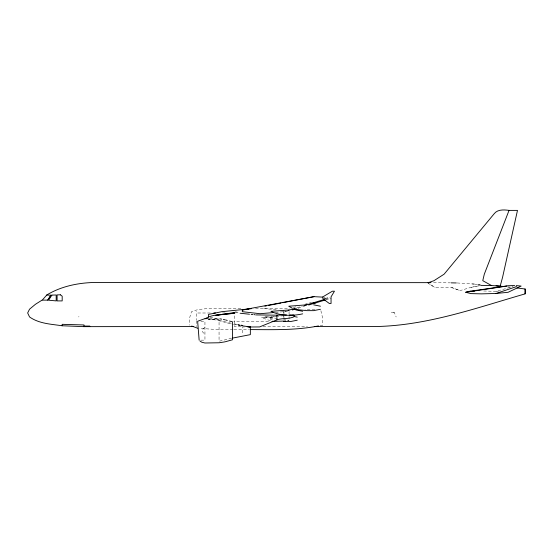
<?xml version="1.0" encoding="UTF-8"?>
<svg xmlns="http://www.w3.org/2000/svg" width="553" height="553" viewBox="0 0 553 553"><rect width="100%" height="100%" fill="white"/><g stroke="black" fill="none" stroke-linecap="round" stroke-linejoin="round"><path stroke-width="0.41" stroke-dasharray="2.77 2.07" d="M79.017 316.662L78.485 316.952M204.949 327.542L203.075 328.931L202.17 330.791L203.075 332.574L204.949 333.901M325.952 299.774L330.079 298.516M284.754 311.429L286.371 310.945M296.857 307.772L301.703 306.307M325.302 299.173L331.053 298.122M298.053 308.249L304.592 306.272M293.415 307.509L295.8 306.839M304.862 304.254L311.401 302.394M324.452 298.689L327.756 297.749L329.401 297.894M483.647 290.996L496.062 291.362L513.06 286.537M196.101 311.705L196.46 311.622M231.583 338.291L219.057 341.249L219.057 320.387L231.583 323.346M471.032 287.366L480.239 285.542M481.075 285.376L471.032 287.346L459.972 290.629L451.573 287.491L434.941 287.491L428.264 283.323L435.135 287.491M266.719 317.463L265.564 317.65M320.187 325.641L322.724 325.212L322.724 318.452L320.629 309.632M284.802 311.56L289.067 310.98L289.067 315.763M287.36 320.775L289.067 320.553L283.599 319.523M275.415 312.404L283.095 311.747M283.599 315.763L261.417 317.47L269.242 320.353L272.615 320.622M263.926 317.484L277.44 316.613M322.814 298.668L327.756 298.426M268.516 321.528L233.801 321.604M219.14 319.931L208.405 319.434L219.14 319.904M240.811 308.574L207.133 308.574L197.76 309.611L191.497 311.705L189.423 318.431L189.423 325.185M255.527 308.595L289.454 308.802M314.864 309.632L304.973 309.556M394.151 312.417L391.406 312.196L394.151 312.196L396.176 316.966M210.278 312.998L196.46 312.998L196.46 320.104M222.361 312.998L224.953 312.998M270.161 317.463L273.652 317.463M200.898 321.252L204.949 321.252L204.949 340.15L200.801 340.15M241.108 326.519L234.451 326.519L234.451 312.998M263.007 326.54L307.406 326.54M244.419 326.975L242.719 326.975L242.719 334.51M233.069 329.588L217.564 329.588L199.46 328.351M233.926 329.588L249.396 329.595M209.117 318.646L219.161 318.659M433.573 282.68L450.391 282.853M457.179 282.97L472.545 283.938M208.405 319.371L215.898 319.931L232.599 324.341M496.062 291.362L498.433 291.542M263.816 308.595L276.721 309.708M507.751 286.869L511.103 287.18M475.068 284.201L477.598 284.463M322.323 297.182L327.756 297.749M253.696 314.664L255.375 314.837M234.562 312.549L239.484 313.15M233.435 324.466L236.795 324.97M235.308 311.809L239.546 312.486M253.951 314.788L255.645 315.058M264.963 316.544L278.518 318.708M210.202 317.436L219.472 319.074M237.057 324.431L232.371 323.505M451.573 287.491L459.972 290.601M289.067 316.558L289.067 318.957M283.952 311.678L283.952 318.839M283.599 310.295L283.599 313.655M283.599 314.491L283.599 317.007M196.46 320.795L196.46 326.519M270.514 318.404C269.56 321.652 277.15 317.781 270.514 318.404"/><path stroke-width="0.83" d="M276.873 315.549L276.873 315.182L286.419 314.913M83.959 326.65L84.001 324.964L62.185 324.321L62.185 325.765L83.959 326.65L193.025 326.54M509.043 210.389L484.31 274.17L482.762 280.668L491.465 285.507L500.168 286.198L502.566 277.323L517.49 210.389L509.043 210.389C504.308 209.725 497.396 209.124 493.988 213.976L444.121 274.17L433.967 280.689L428.022 282.797M50.917 295.205L47.758 300.127L42.228 300.127L46.77 295.053L50.917 295.205L47.738 300.148M42.014 300.148L35.489 304.254L29.551 309.175L27.65 312.957L29.551 316.952C39.104 323.719 51.035 324.113 62.185 325.765M322.323 297.182L332.408 291.196L334.461 291.196L331.053 296.837L331.053 303.479L329.325 303.479L322.745 298.62M46.57 295.095C60.782 286.454 77.551 282.901 94.045 282.479L431.057 282.652M496.062 293.477L516.302 286.675L516.302 285.618L521.14 286.067L508.096 292.288L496.062 293.477L481.421 293.864L471.032 293.608L465.716 292.288L467.423 291.638L508.096 285.742L514.636 285.521M308.685 305.028L325.123 300.03M287.982 310.454L294.438 308.505M304.122 305.574L324.48 299.422M292.337 309.984L296.422 308.747M232.371 338.132L250.35 334.641L250.35 326.975L247.226 326.367M276.873 319.89C282.396 317.864 288.59 319.309 293.933 316.8L293.933 315.224L289.509 314.92M320.457 309.272L313.634 310.648L306.811 310.648L296.408 309.514M302.685 313.841C292.378 316.116 280.758 316.116 271.122 311.394M297.258 320.201L290.463 321.556L283.599 321.556M264.908 306.141L266.594 305.816M268.288 305.484L280.979 303.037M282.673 302.705L313.986 296.657L322.447 297.113M273.714 312.549L260.062 313.71L242.311 311.678L242.311 309.97L313.986 296.657M318.487 325.924C296.035 330.418 273.023 329.671 250.253 329.595M465.716 292.288L506.755 286.067M234.562 312.549L215.898 315.355L234.97 312.957C225.285 315.238 213.596 313.254 205.059 318.791M242.311 309.97L248.912 309.051M285.652 321.003L271.952 321.459M311.38 303.383L316.04 302.802M467.423 291.638L471.225 291.21M251.366 308.678L221.829 311.678L208.516 314.408L208.516 317.139M271.122 311.325L289.067 309.97M306.811 304.834L288.714 306.21L292.15 308.132M472.891 291.154L474.55 291.106M292.337 315.238L293.933 315.224M213.728 312.998L215.456 312.998M84.001 326.07L89.766 326.07L89.766 326.629M314.291 326.54L375.418 326.54C427.061 325.676 476.237 307.959 525.35 293.802L525.35 289.046L516.965 287.926M247.806 326.975L250.35 326.975M208.281 318.646L204.928 318.639L197.649 321.252L199.142 340.15M451.234 282.86L456.322 282.949M481.075 285.376L491.465 285.507M294.272 309.051L295.876 309.134M496.02 285.79L505.235 286.641M472.545 283.938L474.225 284.118M478.442 284.553L480.122 284.726M249.5 314.228L240.306 313.254M251.18 314.401L252.859 314.574M256.212 314.92L276.873 315.182L276.915 319.89L259.592 326.934L250.219 326.996L241.827 325.731M238.467 325.226L240.147 325.475M237.838 324.583L239.401 324.874M240.97 325.171L242.532 325.461M219.997 318.825L221.67 319.15M223.343 319.475L225.016 319.807M295.841 309.929L302.685 311.284M313.634 304.834L320.457 306.21M294.237 316.53L297.258 317.139M225.769 320.007L227.276 320.422M229.536 321.037L232.55 321.853L232.55 339.763L225.016 341.837L219.161 342.763L204.928 342.998L201.817 342.224L199.937 340.973M191.697 326.028L197.76 328.268M524.984 289.046L524.984 293.802M51.906 295.095L48.602 300.196L56.185 300.908L56.185 294.991L51.906 295.095M60.332 294.79L57.09 294.922L57.097 300.908L62.185 300.908L62.185 296.201L60.332 294.79"/></g></svg>
